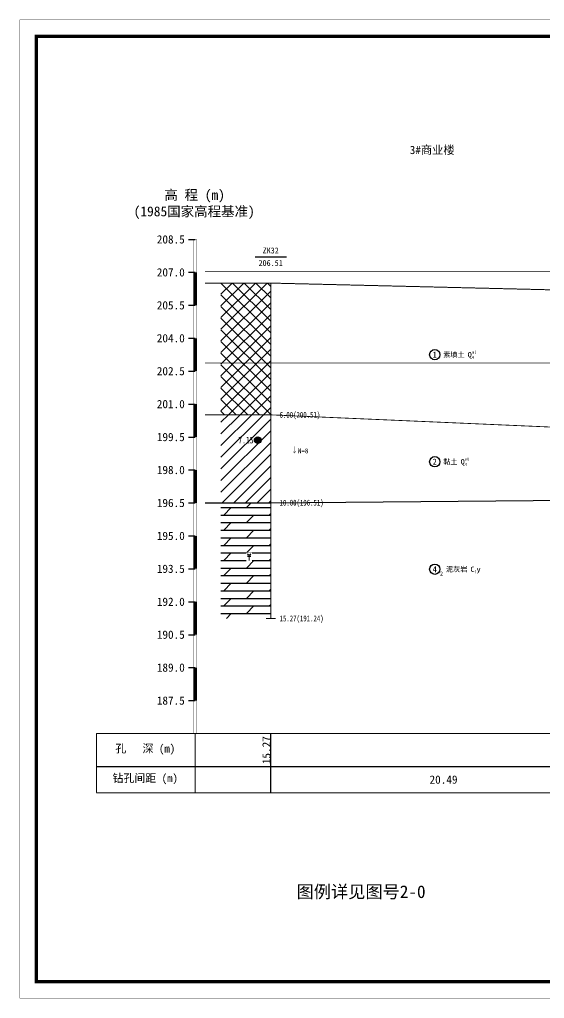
# Model space of a CAD drawing. Header units: millimetres. Extents: x -255 to 9196, y 129 to 426.
# Drawn here: x 2325.4 to 2484.8, y 129.3 to 426.4 of the extents above; entities that cross this region are included whole.
import ezdxf
from ezdxf.enums import TextEntityAlignment as Align

# ---------------------------------------------------------------- set-up
doc = ezdxf.new("R2010")
doc.units = ezdxf.units.MM
doc.linetypes.add('sx', pattern=[10, 5, 0, 5, 0])
for name, color, linetype in [('GiCAD_PouMian', 7, 'Continuous'), ('GICAD_QUYANG', 7, 'Continuous'), ('地质-图框', 7, 'Continuous'), ('地质-地层符号', 3, 'Continuous'), ('地质-地层线', 7, 'Continuous'), ('地质-地面线', 7, 'Continuous'), ('地质-填充花纹', 4, 'Continuous'), ('地质-文字', 7, 'Continuous'), ('地质-标注栏', 7, 'Continuous'), ('地质-标贯', 7, 'Continuous'), ('地质-水位线', 5, 'Continuous'), ('地质-钻孔', 7, 'Continuous')]:
    doc.layers.add(name, color=color, linetype=linetype)
doc.layers.add('不打印', color=7, linetype='Continuous', plot=False)
doc.styles.add('LZ_FONTS_FS', font='simfang.ttf', dxfattribs={"width": 0.7})
doc.styles.add('LZ_PMT_LINE', font='', dxfattribs={"height": 2})
doc.styles.get("Standard").update_dxf_attribs({"font": 'simfang.ttf', "height": 2.5})
doc.styles.add('地层编号', font='', dxfattribs={"width": 0.7, "height": 1.85})
doc.styles.add('层底标注', font='', dxfattribs={"width": 0.7, "height": 1.8})
doc.styles.add('岩土名称', font='simfang.ttf', dxfattribs={"width": 0.7, "height": 1.55})
doc.styles.add('时代', font='', dxfattribs={"width": 0.7, "height": 1.6})
doc.styles.add('标注栏数据', font='simfang.ttf', dxfattribs={"width": 0.7, "height": 2.5})
doc.styles.add('标注栏项目', font='simfang.ttf', dxfattribs={"width": 0.7, "height": 3})
doc.styles.add('标贯动探', font='', dxfattribs={"width": 0.7, "height": 1.45})
doc.styles.add('钻孔标注', font='', dxfattribs={"width": 0.7, "height": 1.8})
doc.styles.add('高程系统', font='simfang.ttf', dxfattribs={"width": 0.7, "height": 3})
doc.styles.get('LZ_PMT_LINE').set_extended_font_data('SimSun')
doc.styles.get('地层编号').set_extended_font_data('FangSong_GB2312')
doc.styles.get('层底标注').set_extended_font_data('FangSong_GB2312')
doc.styles.get('时代').set_extended_font_data('FangSong_GB2312')
doc.styles.get('标贯动探').set_extended_font_data('FangSong_GB2312')
doc.styles.get('钻孔标注').set_extended_font_data('FangSong_GB2312')
doc.linetypes.add('bzhjcx', pattern='A,0.001,[2,XX1.shx,S=1,R=0,X=1,Y=0],-2', length=2.001)
doc.linetypes.add('swx', pattern='A,7,-1.5,["●",LZ_PMT_LINE,S=0.05,R=0,X=0,Y=0],-1.5', length=10)

# ---------------------------------------------------------------- blocks, each defined once
blk = doc.blocks.new('WipeoutBlock')
blk.add_wipeout([(0, 0), (0, 1), (1, 1), (1, 0)])
blk = doc.blocks.new('FHzhong.dwg')
at = {"color": 1, "lineweight": 0}
for p, q in [((1.06, 1.62), (0.57, 2.04)), ((0.57, 1.62), (1.53, 1.62)), ((0.57, 1.25), (1.53, 1.25)), ((1.05, 0), (1.05, 1.62)), ((1.06, 1.62), (1.53, 2.04))]:
    blk.add_line(p, q, dxfattribs=at)
blk = doc.blocks.new('gkqy_yuan.dwg不标1')
at = {"layer": 'GiCAD_PouMian'}
h = blk.add_hatch(color=1, dxfattribs=at)
edge = h.paths.add_edge_path()
edge.add_arc((0, 0), 1, 0, 360)
at = {"layer": 'GICAD_QUYANG', "color": 1}
blk.add_circle((0, 0), 1, dxfattribs=at)
blk = doc.blocks.new('gkbgfh')
at = {"linetype": 'Continuous'}
blk.add_wipeout([(-0.23, -0.2), (1.12, -0.2), (1.12, 2.33), (-0.23, 2.33)], dxfattribs=at).dxf.layer = '地质-标贯'
at = {"color": 1, "const_width": 0.1}
for points in [[(0.01, 0.61), (0.46, 0.08), (0.88, 0.64)], [(0.46, 2.13), (0.46, 0.08)]]:
    blk.add_lwpolyline(points, dxfattribs=at)

msp = doc.modelspace()

# ---------------------------------------------------------------- hatches: boundary and pattern name
at = {"layer": '地质-填充花纹', "linetype": 'Continuous'}
h = msp.add_hatch(dxfattribs=at)
h.set_pattern_fill('GKSTT', scale=0.5, style=0, pattern_type=2)
h.set_pattern_definition([(45, (0, 0), (-1.767767, 1.767767), []), (135, (0, 0), (-1.767767, -1.767767), [])])
h.paths.add_polyline_path([(2401.58, 306.42), (2386.58, 306.42), (2386.58, 346.42), (2401.58, 346.42)])
h = msp.add_hatch(dxfattribs=at)
h.set_pattern_fill('GKNXT', scale=0.5, style=0, pattern_type=2)
h.set_pattern_definition([(45, (0, 0), (-1.767767, 1.767767), [])])
h.paths.add_polyline_path([(2401.58, 279.76), (2386.58, 279.76), (2386.58, 306.42), (2401.58, 306.42)])
h = msp.add_hatch(dxfattribs=at)
h.set_pattern_fill('GKNHY1', scale=0.5, style=0, pattern_type=2)
h.set_pattern_definition([(0, (0, 0), (0, 2.3), []), (45, (0, 0), (4e-16, 4.5999997), [3.252691, -6.505382])])
h.paths.add_polyline_path([(2401.58, 244.62), (2386.58, 244.62), (2386.58, 279.76), (2401.58, 279.76)])

# ---------------------------------------------------------------- linework, layer by layer
at = {"color": 6, "linetype": 'swx', "const_width": 0.2, "flags": 128}
msp.add_lwpolyline([(2381.74, 322.19), (2712.25, 322.19)], dxfattribs=at)
at = {"layer": '地质-地层符号', "color": 7, "linetype": 'Continuous'}
for centre in [(2451.51, 324.69), (2451.51, 292.19), (2451.51, 259.56)]:
    msp.add_ellipse(centre, major_axis=(0, 1.57), ratio=1, dxfattribs=at)
at = {"layer": '地质-地层线', "color": 4, "const_width": 0.25, "flags": 128}
msp.add_lwpolyline([(2381.73, 306.42), (2401.73, 306.42), (2504.16, 301.96), (2602.22, 303.02), (2692.24, 324.82), (2712.24, 324.82)], dxfattribs=at)
at = {"layer": '地质-地层线', "color": 4, "linetype": 'bzhjcx', "flags": 128}
msp.add_lwpolyline([(2381.73, 279.76), (2401.73, 279.76), (2504.16, 280.62), (2602.22, 283.02), (2692.24, 290.82), (2712.24, 290.82)], dxfattribs=at)
at = {"layer": '地质-地面线', "color": 3, "linetype": 'Continuous', "const_width": 0.3}
msp.add_lwpolyline([(2381.73, 346.42), (2401.73, 346.42), (2504.16, 343.96), (2602.22, 346.36), (2692.24, 348.16), (2712.24, 348.16)], dxfattribs=at)
at = {"layer": '地质-标注栏', "color": 7, "linetype": 'Continuous', "const_width": 0.3}
for points in [[(2348.73, 209.69), (2348.73, 191.69)], [(2348.73, 191.69), (2722.24, 191.69)]]:
    msp.add_lwpolyline(points, dxfattribs=at)
at = {"layer": '地质-标注栏', "color": 7, "linetype": 'Continuous'}
for points in [[(2401.73, 199.69), (2401.73, 209.69)], [(2348.73, 199.69), (2722.24, 199.69)], [(2401.73, 191.69), (2401.73, 199.69)]]:
    msp.add_lwpolyline(points, dxfattribs=at)
at = {"layer": '地质-水位线', "color": 5, "linetype": 'swx', "const_width": 0.2, "flags": 128}
msp.add_lwpolyline([(2381.74, 350.02), (2712.25, 350.02)], dxfattribs=at)
at = {"layer": '地质-钻孔', "color": 7, "linetype": 'Continuous'}
msp.add_line((2397, 354.42), (2406.47, 354.42), dxfattribs=at)
at = {"layer": '地质-钻孔', "color": 7, "linetype": 'sx', "const_width": 0.3, "flags": 128}
msp.add_lwpolyline([(2401.73, 346.42), (2401.73, 244.62)], dxfattribs=at)
at = {"layer": '地质-钻孔', "color": 7, "linetype": 'Continuous', "const_width": 0.3, "flags": 128}
msp.add_lwpolyline([(2400.23, 244.62), (2403.23, 244.62)], dxfattribs=at)

# ---------------------------------------------------------------- block references
at = {"layer": 'GICAD_QUYANG', "linetype": 'Continuous'}
msp.add_blockref('gkqy_yuan.dwg不标1', (2397.73, 298.76), dxfattribs=at)
at = {"layer": '地质-文字', "linetype": 'Continuous', "yscale": 150}
msp.add_blockref('WipeoutBlock', (2378.23, 209.69), dxfattribs=at)

# ---------------------------------------------------------------- texts
at = {"color": 2, "style": 'LZ_FONTS_FS'}
msp.add_text('3#商业楼', height=2.5, dxfattribs=at).set_placement((2443.9, 385.59))
msp.add_text('图例详见图号2-0', height=3.83).set_placement((2429.13, 159.75), align=Align.CENTER)
at = {"layer": 'GICAD_QUYANG', "color": 1, "linetype": 'Continuous', "width": 0.7}
msp.add_text('7.15', height=2, dxfattribs=at).set_placement((2391.86, 297.76))
at = {"layer": '地质-地层符号', "color": 7, "linetype": 'Continuous'}
for s, height, style, p in [('1', 1.85, '地层编号', (2450.87, 323.77)), ('素填土', 1.55, '岩土名称', (2454.08, 323.92)), ('Q', 1.6, '时代', (2461.51, 323.89)), ('2', 1.85, '地层编号', (2450.87, 291.27)), ('黏土', 1.55, '岩土名称', (2454.08, 291.42)), ('Q', 1.6, '时代', (2459.37, 291.39)), ('4', 1.85, '地层编号', (2450.87, 258.63)), ('2', 1.2, '地层编号', (2453.08, 257.63)), ('泥灰岩', 1.55, '岩土名称', (2454.91, 258.78)), ('C', 1.6, '时代', (2462.34, 258.76)), ('y', 1.6, '时代', (2464.18, 258.76))]:
    msp.add_text(s, height=height, dxfattribs=dict(at, style=style)).set_placement(p)
at = {"layer": '地质-地层符号', "color": 7, "linetype": 'Continuous', "style": '时代', "width": 0.8}
for s, p in [('4', (2462.82, 323.39)), ('ml', (2462.82, 324.96)), ('4', (2460.68, 290.89)), ('el', (2460.68, 292.46)), ('1', (2463.65, 258.26))]:
    msp.add_text(s, height=0.96, dxfattribs=at).set_placement(p)
at = {"layer": '地质-文字', "color": 7, "linetype": 'Continuous', "style": '高程系统'}
for s, p in [('高 程 (m)', (2369.39, 371.69)), ('(1985国家高程基准)', (2360.05, 366.69))]:
    msp.add_text(s, height=3, dxfattribs=at).set_placement(p)
at = {"layer": '地质-文字', "color": 7, "linetype": 'Continuous', "style": '层底标注', "width": 0.7}
for s, p in [('6.00(200.51)', (2404.38, 305.52)), ('10.00(196.51)', (2404.38, 278.86)), ('15.27(191.24)', (2404.38, 243.72))]:
    msp.add_text(s, height=1.8, dxfattribs=at).set_placement(p)
at = {"layer": '地质-标注栏', "color": 7, "linetype": 'Continuous', "style": '标注栏数据'}
msp.add_text('15.27', height=2.5, rotation=90, dxfattribs=at).set_placement((2401.63, 200.37))
at = {"layer": '地质-标注栏', "color": 7, "linetype": 'Continuous', "style": '标注栏项目'}
for s, p in [('孔   深 (m)', (2354.49, 203.19)), ('钻孔间距 (m)', (2353.65, 194.19))]:
    msp.add_text(s, height=2.43, dxfattribs=at).set_placement(p, align=Align.BOTTOM_LEFT)
at = {"layer": '地质-标注栏', "color": 7, "linetype": 'Continuous', "style": '标注栏数据'}
msp.add_text('20.49', height=2.5, dxfattribs=at).set_placement((2449.92, 194.44))
at = {"layer": '地质-标贯', "color": 6, "linetype": 'Continuous', "style": '标贯动探', "width": 0.9}
msp.add_text('N=8', height=1.45, dxfattribs=at).set_placement((2409.93, 294.76))
at = {"layer": '地质-钻孔', "color": 7, "linetype": 'Continuous', "style": '钻孔标注'}
for s, p in [('ZK32', (2399.24, 355.42)), ('206.51', (2398, 351.62))]:
    msp.add_text(s, height=1.8, dxfattribs=at).set_placement(p)

# ---------------------------------------------------------------- next in the draw order: linework, layer by layer
at = {"layer": '地质-文字', "color": 0, "linetype": 'Continuous'}
for p, q in [((2376.73, 359.69), (2378.73, 359.69)), ((2376.73, 349.69), (2378.73, 349.69)), ((2376.73, 339.69), (2378.73, 339.69)), ((2376.73, 329.69), (2378.73, 329.69)), ((2376.73, 319.69), (2378.73, 319.69)), ((2376.73, 309.69), (2378.73, 309.69)), ((2376.73, 299.69), (2378.73, 299.69)), ((2376.73, 289.69), (2378.73, 289.69)), ((2376.73, 279.69), (2378.73, 279.69)), ((2376.73, 269.69), (2378.73, 269.69)), ((2376.73, 259.69), (2378.73, 259.69)), ((2376.73, 249.69), (2378.73, 249.69)), ((2376.73, 239.69), (2378.73, 239.69)), ((2376.73, 229.69), (2378.73, 229.69)), ((2376.73, 219.69), (2378.73, 219.69))]:
    msp.add_line(p, q, dxfattribs=at)
at = {"layer": '地质-文字', "color": 0, "linetype": 'Continuous', "flags": 128}
for points, const_width in [([(2378.23, 359.69), (2379.23, 359.69)], 0.1), ([(2378.23, 359.69), (2378.23, 209.69)], 0.1), ([(2379.23, 359.69), (2379.23, 209.69)], 0.1), ([(2378.73, 349.69), (2378.73, 339.69)], 1), ([(2378.73, 329.69), (2378.73, 319.69)], 1), ([(2378.73, 309.69), (2378.73, 299.69)], 1), ([(2378.73, 289.69), (2378.73, 279.69)], 1), ([(2378.73, 269.69), (2378.73, 259.69)], 1), ([(2378.73, 249.69), (2378.73, 239.69)], 1), ([(2378.73, 229.69), (2378.73, 219.69)], 1), ([(2378.73, 209.69), (2378.73, 209.69)], 1)]:
    msp.add_lwpolyline(points, dxfattribs=dict(at, const_width=const_width))
at = {"layer": '地质-标注栏', "color": 7, "linetype": 'Continuous', "const_width": 0.3}
for points in [[(2348.73, 209.69), (2722.24, 209.69)], [(2378.73, 209.69), (2378.73, 191.69)]]:
    msp.add_lwpolyline(points, dxfattribs=at)

# ---------------------------------------------------------------- next in the draw order: block references
at = {"layer": '地质-填充花纹', "linetype": 'Continuous', "xscale": 1.762031016556466, "yscale": 2.838761826268114}
msp.add_blockref('WipeoutBlock', (2394.25, 261.79), dxfattribs=at)

# ---------------------------------------------------------------- next in the draw order: block references
at = {"layer": '地质-填充花纹', "linetype": 'Continuous'}
msp.add_blockref('FHzhong.dwg', (2394.08, 262.19), dxfattribs=at)
at = {"layer": '地质-文字', "linetype": 'Continuous', "xscale": 9.04864864864876, "yscale": 2.778378378378386}
for p in [(2367.09, 358.44), (2367.09, 348.44), (2367.09, 338.44), (2367.09, 328.44), (2367.09, 318.44), (2367.09, 308.44), (2367.09, 298.44), (2367.09, 288.44), (2367.09, 278.44), (2367.09, 268.44), (2367.09, 258.44), (2367.09, 248.44), (2367.09, 238.44), (2367.09, 228.44), (2367.09, 218.44)]:
    msp.add_blockref('WipeoutBlock', p, dxfattribs=at)

# ---------------------------------------------------------------- next in the draw order: linework, layer by layer
at = {"layer": '不打印', "linetype": 'Continuous', "const_width": 0.15}
msp.add_lwpolyline([(2325.49, 129.34), (2745.49, 129.34), (2745.49, 426.34), (2325.49, 426.34), (2325.49, 129.34)], dxfattribs=at)
at = {"layer": '地质-图框', "linetype": 'Continuous', "const_width": 1}
msp.add_lwpolyline([(2330.49, 134.34), (2740.49, 134.34), (2740.49, 421.34), (2330.49, 421.34), (2330.49, 134.34), (2740.49, 134.34)], dxfattribs=at)

# ---------------------------------------------------------------- next in the draw order: texts
at = {"layer": '地质-文字', "color": 7, "linetype": 'Continuous', "style": '高程系统'}
for s, p in [('208.5', (2367.09, 358.44)), ('207.0', (2367.09, 348.44)), ('205.5', (2367.09, 338.44)), ('204.0', (2367.09, 328.44)), ('202.5', (2367.09, 318.44)), ('201.0', (2367.09, 308.44)), ('199.5', (2367.09, 298.44)), ('198.0', (2367.09, 288.44)), ('196.5', (2367.09, 278.44)), ('195.0', (2367.09, 268.44)), ('193.5', (2367.09, 258.44)), ('192.0', (2367.09, 248.44)), ('190.5', (2367.09, 238.44)), ('189.0', (2367.09, 228.44)), ('187.5', (2367.09, 218.44))]:
    msp.add_text(s, height=2.5, dxfattribs=at).set_placement(p)

# ---------------------------------------------------------------- next in the draw order: block references
at = {"layer": '地质-标贯', "color": 7, "linetype": 'Continuous'}
msp.add_blockref('gkbgfh', (2408.43, 294.76), dxfattribs=at)

doc.saveas('drawing.dxf')
